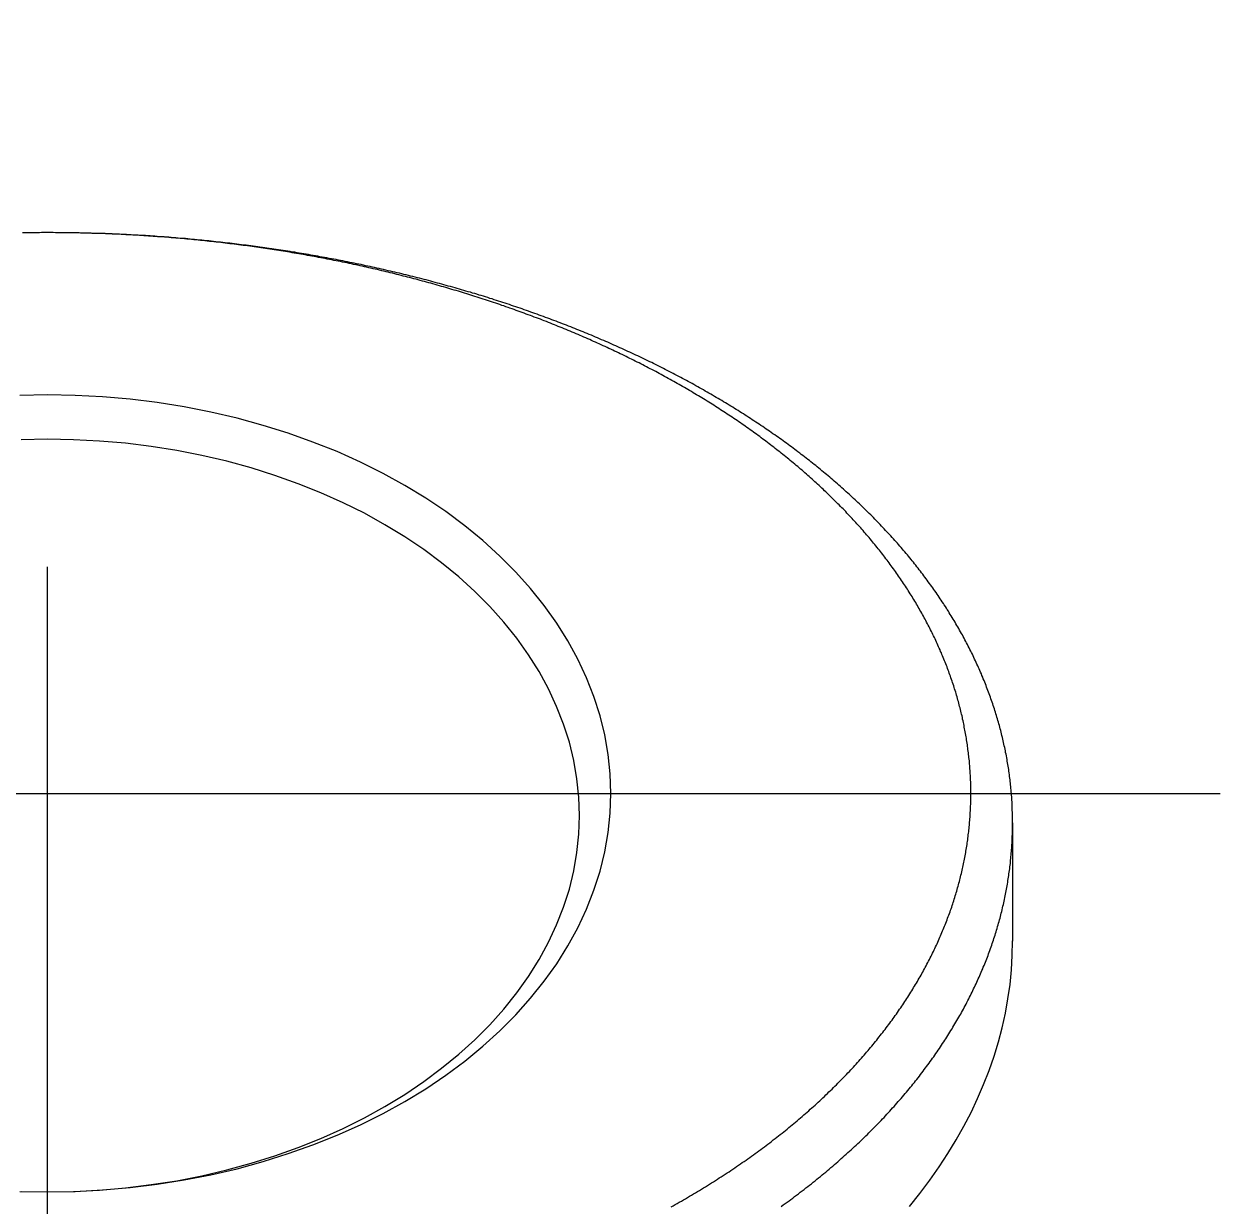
# Model space of a CAD drawing. Extents: x -9.8 to 63.4, y -19.1 to 47.7.
# Drawn here: x 51.97 to 63.43, y 36.32 to 47.65 of the extents above; entities that cross this region are included whole.
import ezdxf

# ---------------------------------------------------------------- set-up
doc = ezdxf.new("R2010")
doc.units = 0
doc.linetypes.add('CENTER', pattern=[50.8, 31.75, -6.35, 6.35, -6.35])
doc.layers.get('0').update_dxf_attribs({"linetype": 'CONTINUOUS'})
doc.layers.add('CENTER', color=1, linetype='CENTER')

msp = doc.modelspace()

# ---------------------------------------------------------------- linework, layer by layer
at = {"color": 7, "linetype": 'CONTINUOUS'}
msp.add_line((61.447, 39.995), (61.447, 38.863), dxfattribs=at)
at = {"color": 7}
for points in [[(59.23, 36.321, 0), (59.248, 36.334, 0), (59.267, 36.348, 0), (59.285, 36.361, 0), (59.304, 36.374, 0), (59.322, 36.388, 0), (59.34, 36.401, 0), (59.358, 36.415, 0), (59.376, 36.428, 0), (59.394, 36.442, 0), (59.412, 36.456, 0), (59.43, 36.469, 0), (59.448, 36.483, 0), (59.466, 36.497, 0), (59.483, 36.51, 0), (59.501, 36.524, 0), (59.518, 36.538, 0), (59.536, 36.552, 0), (59.553, 36.566, 0), (59.571, 36.58, 0), (59.588, 36.594, 0), (59.605, 36.608, 0), (59.622, 36.622, 0), (59.639, 36.636, 0), (59.656, 36.65, 0), (59.673, 36.664, 0), (59.69, 36.678, 0), (59.706, 36.692, 0), (59.723, 36.706, 0), (59.739, 36.721, 0), (59.756, 36.735, 0), (59.773, 36.749, 0), (59.789, 36.764, 0), (59.805, 36.778, 0), (59.821, 36.792, 0), (59.837, 36.807, 0), (59.853, 36.821, 0), (59.869, 36.836, 0), (59.885, 36.85, 0), (59.901, 36.864, 0), (59.917, 36.879, 0), (59.932, 36.894, 0), (59.948, 36.908, 0), (59.964, 36.923, 0), (59.979, 36.937, 0), (59.994, 36.952, 0), (60.01, 36.967, 0), (60.025, 36.981, 0), (60.04, 36.996, 0), (60.055, 37.011, 0), (60.07, 37.026, 0), (60.085, 37.04, 0), (60.099, 37.055, 0), (60.114, 37.07, 0), (60.129, 37.085, 0), (60.143, 37.099, 0), (60.158, 37.114, 0), (60.172, 37.129, 0), (60.186, 37.144, 0), (60.2, 37.159, 0), (60.215, 37.174, 0), (60.228, 37.189, 0), (60.242, 37.204, 0), (60.256, 37.219, 0), (60.27, 37.234, 0), (60.284, 37.249, 0), (60.297, 37.264, 0), (60.311, 37.279, 0), (60.325, 37.294, 0), (60.338, 37.31, 0), (60.351, 37.325, 0), (60.364, 37.34, 0), (60.378, 37.355, 0), (60.391, 37.37, 0), (60.404, 37.385, 0), (60.416, 37.401, 0), (60.429, 37.416, 0), (60.442, 37.431, 0), (60.455, 37.447, 0), (60.467, 37.462, 0), (60.48, 37.477, 0), (60.492, 37.492, 0), (60.505, 37.508, 0), (60.517, 37.523, 0), (60.529, 37.538, 0), (60.541, 37.554, 0), (60.553, 37.569, 0), (60.565, 37.585, 0), (60.577, 37.6, 0), (60.589, 37.616, 0), (60.6, 37.631, 0), (60.612, 37.647, 0), (60.623, 37.662, 0), (60.635, 37.678, 0), (60.646, 37.693, 0), (60.657, 37.709, 0), (60.669, 37.724, 0), (60.68, 37.74, 0), (60.691, 37.755, 0), (60.702, 37.771, 0), (60.712, 37.786, 0), (60.723, 37.802, 0), (60.734, 37.818, 0), (60.745, 37.833, 0), (60.755, 37.849, 0), (60.766, 37.865, 0), (60.776, 37.88, 0), (60.786, 37.896, 0), (60.797, 37.912, 0), (60.807, 37.927, 0), (60.817, 37.943, 0), (60.827, 37.959, 0), (60.837, 37.975, 0), (60.846, 37.99, 0), (60.856, 38.006, 0), (60.866, 38.022, 0), (60.875, 38.038, 0), (60.885, 38.053, 0), (60.894, 38.069, 0), (60.904, 38.085, 0), (60.913, 38.101, 0), (60.922, 38.117, 0), (60.931, 38.133, 0), (60.94, 38.149, 0), (60.949, 38.164, 0), (60.958, 38.18, 0), (60.967, 38.196, 0), (60.975, 38.212, 0), (60.984, 38.228, 0), (60.992, 38.244, 0), (61.001, 38.26, 0), (61.009, 38.276, 0), (61.017, 38.292, 0), (61.026, 38.308, 0), (61.034, 38.324, 0), (61.042, 38.34, 0), (61.05, 38.356, 0), (61.058, 38.372, 0), (61.065, 38.388, 0), (61.073, 38.404, 0), (61.081, 38.42, 0), (61.088, 38.436, 0), (61.096, 38.452, 0), (61.103, 38.468, 0), (61.111, 38.484, 0), (61.118, 38.5, 0), (61.125, 38.516, 0), (61.132, 38.532, 0), (61.139, 38.548, 0), (61.146, 38.565, 0), (61.153, 38.581, 0), (61.16, 38.597, 0), (61.166, 38.613, 0), (61.173, 38.629, 0), (61.179, 38.645, 0), (61.186, 38.661, 0), (61.192, 38.677, 0), (61.199, 38.694, 0), (61.205, 38.71, 0), (61.211, 38.726, 0), (61.217, 38.742, 0), (61.223, 38.758, 0), (61.229, 38.774, 0), (61.234, 38.791, 0), (61.24, 38.807, 0), (61.246, 38.823, 0), (61.251, 38.839, 0), (61.257, 38.855, 0), (61.262, 38.872, 0), (61.268, 38.888, 0), (61.273, 38.904, 0), (61.278, 38.92, 0), (61.283, 38.937, 0), (61.288, 38.953, 0), (61.293, 38.969, 0), (61.298, 38.985, 0), (61.303, 39.002, 0), (61.307, 39.018, 0), (61.312, 39.034, 0), (61.317, 39.05, 0), (61.321, 39.067, 0), (61.326, 39.083, 0), (61.33, 39.099, 0), (61.334, 39.115, 0), (61.338, 39.132, 0), (61.342, 39.148, 0), (61.346, 39.164, 0), (61.35, 39.181, 0), (61.354, 39.197, 0), (61.358, 39.213, 0), (61.361, 39.23, 0), (61.365, 39.246, 0), (61.369, 39.262, 0), (61.372, 39.279, 0), (61.376, 39.295, 0), (61.379, 39.311, 0), (61.382, 39.328, 0), (61.385, 39.344, 0), (61.388, 39.36, 0), (61.391, 39.377, 0), (61.394, 39.393, 0), (61.397, 39.409, 0), (61.4, 39.426, 0), (61.402, 39.442, 0), (61.405, 39.458, 0), (61.407, 39.475, 0), (61.41, 39.491, 0), (61.412, 39.507, 0), (61.414, 39.524, 0), (61.417, 39.54, 0), (61.419, 39.556, 0), (61.421, 39.573, 0), (61.423, 39.589, 0), (61.425, 39.606, 0), (61.426, 39.622, 0), (61.428, 39.638, 0), (61.43, 39.655, 0), (61.431, 39.671, 0), (61.433, 39.688, 0), (61.434, 39.704, 0), (61.436, 39.72, 0), (61.437, 39.737, 0), (61.438, 39.753, 0), (61.439, 39.77, 0), (61.44, 39.786, 0), (61.441, 39.802, 0), (61.442, 39.819, 0), (61.443, 39.835, 0), (61.444, 39.851, 0), (61.444, 39.868, 0), (61.445, 39.884, 0), (61.445, 39.901, 0), (61.446, 39.917, 0), (61.446, 39.933, 0), (61.446, 39.95, 0), (61.446, 39.966, 0), (61.447, 39.983, 0), (61.447, 39.999, 0), (61.446, 40.015, 0), (61.446, 40.032, 0), (61.446, 40.048, 0), (61.446, 40.065, 0), (61.445, 40.081, 0), (61.445, 40.097, 0), (61.444, 40.114, 0), (61.444, 40.13, 0), (61.443, 40.147, 0), (61.442, 40.163, 0), (61.442, 40.179, 0), (61.441, 40.196, 0), (61.44, 40.212, 0), (61.439, 40.228, 0), (61.438, 40.245, 0), (61.436, 40.261, 0), (61.435, 40.278, 0), (61.434, 40.294, 0), (61.432, 40.31, 0), (61.431, 40.327, 0), (61.429, 40.343, 0), (61.427, 40.359, 0), (61.425, 40.376, 0), (61.424, 40.392, 0), (61.422, 40.408, 0), (61.42, 40.425, 0), (61.418, 40.441, 0), (61.416, 40.457, 0), (61.413, 40.474, 0), (61.411, 40.49, 0), (61.409, 40.506, 0), (61.406, 40.523, 0), (61.404, 40.539, 0), (61.401, 40.555, 0), (61.398, 40.572, 0), (61.395, 40.588, 0), (61.393, 40.604, 0), (61.39, 40.62, 0), (61.387, 40.637, 0), (61.384, 40.653, 0), (61.38, 40.669, 0), (61.377, 40.685, 0), (61.374, 40.702, 0), (61.371, 40.718, 0), (61.367, 40.734, 0), (61.364, 40.751, 0), (61.36, 40.767, 0), (61.356, 40.783, 0), (61.352, 40.799, 0), (61.349, 40.815, 0), (61.345, 40.832, 0), (61.341, 40.848, 0), (61.337, 40.864, 0), (61.333, 40.88, 0), (61.328, 40.896, 0), (61.324, 40.912, 0), (61.32, 40.928, 0), (61.315, 40.945, 0), (61.311, 40.961, 0), (61.306, 40.977, 0), (61.301, 40.993, 0), (61.297, 41.009, 0), (61.292, 41.025, 0), (61.287, 41.041, 0), (61.282, 41.057, 0), (61.277, 41.073, 0), (61.272, 41.089, 0), (61.266, 41.105, 0), (61.261, 41.121, 0), (61.256, 41.138, 0), (61.25, 41.153, 0), (61.245, 41.169, 0), (61.239, 41.185, 0), (61.234, 41.201, 0), (61.228, 41.217, 0), (61.222, 41.233, 0), (61.216, 41.249, 0), (61.21, 41.265, 0), (61.204, 41.281, 0), (61.198, 41.297, 0), (61.192, 41.313, 0), (61.186, 41.328, 0), (61.179, 41.344, 0), (61.173, 41.36, 0), (61.166, 41.376, 0), (61.16, 41.392, 0), (61.153, 41.408, 0), (61.147, 41.423, 0), (61.14, 41.439, 0), (61.133, 41.455, 0), (61.126, 41.471, 0), (61.119, 41.486, 0), (61.112, 41.502, 0), (61.105, 41.518, 0), (61.098, 41.533, 0), (61.091, 41.549, 0), (61.083, 41.565, 0), (61.076, 41.58, 0), (61.068, 41.596, 0), (61.061, 41.611, 0), (61.053, 41.627, 0), (61.045, 41.642, 0), (61.038, 41.658, 0), (61.03, 41.673, 0), (61.022, 41.689, 0), (61.014, 41.704, 0), (61.006, 41.72, 0), (60.998, 41.735, 0), (60.99, 41.751, 0), (60.981, 41.766, 0), (60.973, 41.781, 0), (60.965, 41.797, 0), (60.956, 41.812, 0), (60.948, 41.827, 0), (60.939, 41.843, 0), (60.931, 41.858, 0), (60.922, 41.873, 0), (60.913, 41.888, 0), (60.904, 41.904, 0), (60.895, 41.919, 0), (60.886, 41.934, 0), (60.877, 41.949, 0), (60.868, 41.964, 0), (60.859, 41.979, 0), (60.849, 41.994, 0), (60.84, 42.009, 0), (60.831, 42.024, 0), (60.821, 42.039, 0), (60.812, 42.054, 0), (60.802, 42.069, 0), (60.792, 42.084, 0), (60.783, 42.099, 0), (60.773, 42.114, 0), (60.763, 42.129, 0), (60.753, 42.144, 0), (60.743, 42.159, 0), (60.733, 42.173, 0), (60.723, 42.188, 0), (60.713, 42.203, 0), (60.702, 42.218, 0), (60.692, 42.232, 0), (60.682, 42.247, 0), (60.671, 42.262, 0), (60.661, 42.276, 0), (60.65, 42.291, 0), (60.639, 42.306, 0), (60.629, 42.32, 0), (60.618, 42.335, 0), (60.607, 42.349, 0), (60.596, 42.364, 0), (60.585, 42.378, 0), (60.574, 42.393, 0), (60.563, 42.407, 0), (60.552, 42.421, 0), (60.541, 42.436, 0), (60.53, 42.45, 0), (60.519, 42.464, 0), (60.507, 42.479, 0), (60.496, 42.493, 0), (60.484, 42.507, 0), (60.473, 42.521, 0), (60.461, 42.535, 0), (60.449, 42.55, 0), (60.438, 42.564, 0), (60.426, 42.578, 0), (60.414, 42.592, 0), (60.402, 42.606, 0), (60.39, 42.62, 0), (60.378, 42.634, 0), (60.366, 42.648, 0), (60.354, 42.662, 0), (60.342, 42.676, 0), (60.33, 42.69, 0), (60.317, 42.703, 0), (60.305, 42.717, 0), (60.292, 42.731, 0), (60.28, 42.745, 0), (60.267, 42.758, 0), (60.255, 42.772, 0), (60.242, 42.786, 0), (60.23, 42.799, 0), (60.217, 42.813, 0), (60.204, 42.827, 0), (60.191, 42.84, 0), (60.178, 42.854, 0), (60.165, 42.867, 0), (60.152, 42.881, 0), (60.139, 42.894, 0), (60.126, 42.907, 0), (60.113, 42.921, 0), (60.1, 42.934, 0), (60.087, 42.947, 0), (60.073, 42.961, 0), (60.06, 42.974, 0), (60.046, 42.987, 0), (60.033, 43, 0), (60.019, 43.014, 0), (60.006, 43.027, 0), (59.992, 43.04, 0), (59.978, 43.053, 0), (59.965, 43.066, 0), (59.951, 43.079, 0), (59.937, 43.092, 0), (59.923, 43.105, 0), (59.909, 43.118, 0), (59.895, 43.131, 0), (59.881, 43.144, 0), (59.867, 43.156, 0), (59.853, 43.169, 0), (59.839, 43.182, 0), (59.825, 43.195, 0), (59.81, 43.207, 0), (59.796, 43.22, 0), (59.781, 43.233, 0), (59.767, 43.245, 0), (59.752, 43.258, 0), (59.738, 43.27, 0), (59.723, 43.283, 0), (59.709, 43.295, 0), (59.694, 43.308, 0), (59.679, 43.32, 0), (59.664, 43.333, 0), (59.65, 43.345, 0), (59.635, 43.358, 0), (59.62, 43.37, 0), (59.605, 43.382, 0), (59.59, 43.394, 0), (59.575, 43.407, 0), (59.56, 43.419, 0), (59.544, 43.431, 0), (59.529, 43.443, 0), (59.514, 43.455, 0), (59.499, 43.467, 0), (59.483, 43.479, 0), (59.468, 43.491, 0), (59.452, 43.503, 0), (59.437, 43.515, 0), (59.421, 43.527, 0), (59.406, 43.539, 0), (59.39, 43.551, 0), (59.374, 43.563, 0), (59.359, 43.575, 0), (59.343, 43.586, 0), (59.327, 43.598, 0), (59.311, 43.61, 0), (59.295, 43.621, 0), (59.279, 43.633, 0), (59.264, 43.645, 0), (59.248, 43.656, 0), (59.231, 43.668, 0), (59.215, 43.679, 0), (59.199, 43.691, 0), (59.183, 43.702, 0), (59.167, 43.714, 0), (59.15, 43.725, 0), (59.134, 43.736, 0), (59.118, 43.748, 0), (59.101, 43.759, 0), (59.085, 43.77, 0), (59.068, 43.782, 0), (59.052, 43.793, 0), (59.035, 43.804, 0), (59.019, 43.815, 0), (59.002, 43.826, 0), (58.985, 43.837, 0), (58.968, 43.848, 0), (58.952, 43.859, 0), (58.935, 43.87, 0), (58.918, 43.881, 0), (58.901, 43.892, 0), (58.884, 43.903, 0), (58.867, 43.914, 0), (58.85, 43.925, 0), (58.833, 43.935, 0), (58.816, 43.946, 0), (58.798, 43.957, 0), (58.781, 43.968, 0), (58.764, 43.978, 0), (58.747, 43.989, 0), (58.73, 44, 0), (58.712, 44.01, 0), (58.695, 44.021, 0), (58.677, 44.031, 0), (58.66, 44.042, 0), (58.642, 44.052, 0), (58.625, 44.062, 0), (58.607, 44.073, 0), (58.59, 44.083, 0), (58.572, 44.093, 0), (58.554, 44.104, 0), (58.536, 44.114, 0), (58.519, 44.124, 0), (58.501, 44.134, 0), (58.483, 44.145, 0), (58.465, 44.155, 0), (58.447, 44.165, 0), (58.429, 44.175, 0), (58.411, 44.185, 0), (58.393, 44.195, 0), (58.375, 44.205, 0), (58.357, 44.215, 0), (58.339, 44.224, 0), (58.321, 44.234, 0), (58.303, 44.244, 0), (58.284, 44.254, 0), (58.266, 44.264, 0), (58.248, 44.273, 0), (58.229, 44.283, 0), (58.211, 44.293, 0), (58.193, 44.302, 0), (58.174, 44.312, 0), (58.156, 44.321, 0), (58.137, 44.331, 0), (58.118, 44.34, 0), (58.1, 44.35, 0), (58.081, 44.359, 0), (58.063, 44.369, 0), (58.044, 44.378, 0), (58.025, 44.387, 0), (58.006, 44.397, 0), (57.988, 44.406, 0), (57.969, 44.415, 0), (57.95, 44.424, 0), (57.931, 44.433, 0), (57.912, 44.443, 0), (57.893, 44.452, 0), (57.874, 44.461, 0), (57.855, 44.47, 0), (57.836, 44.479, 0), (57.817, 44.488, 0), (57.798, 44.496, 0), (57.779, 44.505, 0), (57.76, 44.514, 0), (57.741, 44.523, 0), (57.721, 44.532, 0), (57.702, 44.541, 0), (57.683, 44.549, 0), (57.664, 44.558, 0), (57.644, 44.566, 0), (57.625, 44.575, 0), (57.605, 44.584, 0), (57.586, 44.592, 0), (57.567, 44.601, 0), (57.547, 44.609, 0), (57.528, 44.618, 0), (57.508, 44.626, 0), (57.489, 44.634, 0), (57.469, 44.643, 0), (57.449, 44.651, 0), (57.43, 44.659, 0), (57.41, 44.668, 0), (57.39, 44.676, 0), (57.371, 44.684, 0), (57.351, 44.692, 0), (57.331, 44.7, 0), (57.311, 44.708, 0), (57.291, 44.716, 0), (57.272, 44.724, 0), (57.252, 44.732, 0), (57.232, 44.74, 0), (57.212, 44.748, 0), (57.192, 44.756, 0), (57.172, 44.764, 0), (57.152, 44.771, 0), (57.132, 44.779, 0), (57.112, 44.787, 0), (57.092, 44.795, 0), (57.072, 44.802, 0), (57.051, 44.81, 0), (57.031, 44.817, 0), (57.011, 44.825, 0), (56.991, 44.833, 0), (56.971, 44.84, 0), (56.951, 44.847, 0), (56.93, 44.855, 0), (56.91, 44.862, 0), (56.89, 44.87, 0), (56.869, 44.877, 0), (56.849, 44.884, 0), (56.829, 44.891, 0), (56.808, 44.898, 0), (56.788, 44.906, 0), (56.767, 44.913, 0), (56.747, 44.92, 0), (56.727, 44.927, 0), (56.706, 44.934, 0), (56.685, 44.941, 0), (56.665, 44.948, 0), (56.644, 44.955, 0), (56.624, 44.962, 0), (56.603, 44.968, 0), (56.583, 44.975, 0), (56.562, 44.982, 0), (56.541, 44.989, 0), (56.52, 44.996, 0), (56.5, 45.002, 0), (56.479, 45.009, 0), (56.458, 45.016, 0), (56.438, 45.022, 0), (56.417, 45.029, 0), (56.396, 45.035, 0), (56.375, 45.042, 0), (56.354, 45.048, 0), (56.333, 45.054, 0), (56.312, 45.061, 0), (56.292, 45.067, 0), (56.271, 45.073, 0), (56.25, 45.08, 0), (56.229, 45.086, 0), (56.208, 45.092, 0), (56.187, 45.098, 0), (56.166, 45.104, 0), (56.145, 45.111, 0), (56.124, 45.117, 0), (56.103, 45.123, 0), (56.082, 45.129, 0), (56.06, 45.135, 0), (56.039, 45.14, 0), (56.018, 45.146, 0), (55.997, 45.152, 0), (55.976, 45.158, 0), (55.955, 45.164, 0), (55.934, 45.169, 0), (55.912, 45.175, 0), (55.891, 45.181, 0), (55.87, 45.187, 0), (55.848, 45.192, 0), (55.827, 45.198, 0), (55.806, 45.203, 0), (55.785, 45.209, 0), (55.763, 45.214, 0), (55.742, 45.22, 0), (55.72, 45.225, 0), (55.699, 45.23, 0), (55.678, 45.236, 0), (55.656, 45.241, 0), (55.635, 45.246, 0), (55.613, 45.252, 0), (55.592, 45.257, 0), (55.57, 45.262, 0), (55.549, 45.267, 0), (55.527, 45.272, 0), (55.506, 45.277, 0), (55.484, 45.282, 0), (55.463, 45.287, 0), (55.441, 45.292, 0), (55.419, 45.297, 0), (55.398, 45.302, 0), (55.376, 45.307, 0), (55.355, 45.312, 0), (55.333, 45.317, 0), (55.311, 45.321, 0), (55.29, 45.326, 0), (55.268, 45.331, 0), (55.246, 45.335, 0), (55.225, 45.34, 0), (55.203, 45.345, 0), (55.181, 45.349, 0), (55.159, 45.354, 0), (55.138, 45.358, 0), (55.116, 45.363, 0), (55.094, 45.367, 0), (55.072, 45.371, 0), (55.05, 45.376, 0), (55.029, 45.38, 0), (55.007, 45.384, 0), (54.985, 45.389, 0), (54.963, 45.393, 0), (54.941, 45.397, 0), (54.919, 45.401, 0), (54.897, 45.405, 0), (54.875, 45.409, 0), (54.853, 45.413, 0), (54.831, 45.417, 0), (54.809, 45.421, 0), (54.787, 45.425, 0), (54.766, 45.429, 0), (54.743, 45.433, 0), (54.721, 45.437, 0), (54.699, 45.441, 0), (54.677, 45.444, 0), (54.655, 45.448, 0), (54.633, 45.452, 0), (54.611, 45.456, 0), (54.589, 45.459, 0), (54.567, 45.463, 0), (54.545, 45.466, 0), (54.523, 45.47, 0), (54.501, 45.473, 0), (54.479, 45.477, 0), (54.456, 45.48, 0), (54.434, 45.484, 0), (54.412, 45.487, 0), (54.39, 45.49, 0), (54.368, 45.494, 0), (54.346, 45.497, 0), (54.323, 45.5, 0), (54.301, 45.503, 0), (54.279, 45.507, 0), (54.257, 45.51, 0), (54.234, 45.513, 0), (54.212, 45.516, 0), (54.19, 45.519, 0), (54.168, 45.522, 0), (54.145, 45.525, 0), (54.123, 45.528, 0), (54.101, 45.531, 0), (54.079, 45.533, 0), (54.056, 45.536, 0), (54.034, 45.539, 0), (54.012, 45.542, 0), (53.989, 45.544, 0), (53.967, 45.547, 0), (53.945, 45.55, 0), (53.922, 45.552, 0), (53.9, 45.555, 0), (53.878, 45.557, 0), (53.855, 45.56, 0), (53.833, 45.562, 0), (53.81, 45.565, 0), (53.788, 45.567, 0), (53.766, 45.57, 0), (53.743, 45.572, 0), (53.721, 45.574, 0), (53.698, 45.577, 0), (53.676, 45.579, 0), (53.654, 45.581, 0), (53.631, 45.583, 0), (53.608, 45.585, 0), (53.586, 45.587, 0), (53.564, 45.59, 0), (53.541, 45.592, 0), (53.519, 45.594, 0), (53.496, 45.596, 0), (53.474, 45.597, 0), (53.451, 45.599, 0), (53.429, 45.601, 0), (53.406, 45.603, 0), (53.384, 45.605, 0), (53.361, 45.607, 0), (53.339, 45.608, 0), (53.316, 45.61, 0), (53.294, 45.612, 0), (53.271, 45.613, 0), (53.248, 45.615, 0), (53.226, 45.617, 0), (53.203, 45.618, 0), (53.181, 45.62, 0), (53.158, 45.621, 0), (53.136, 45.623, 0), (53.113, 45.624, 0), (53.09, 45.625, 0), (53.068, 45.627, 0), (53.045, 45.628, 0), (53.023, 45.629, 0), (53, 45.63, 0), (52.978, 45.632, 0), (52.955, 45.633, 0), (52.932, 45.634, 0), (52.91, 45.635, 0), (52.887, 45.636, 0), (52.864, 45.637, 0), (52.842, 45.638, 0), (52.819, 45.639, 0), (52.797, 45.64, 0), (52.774, 45.641, 0), (52.751, 45.642, 0), (52.729, 45.642, 0), (52.706, 45.643, 0), (52.684, 45.644, 0), (52.661, 45.645, 0), (52.638, 45.645, 0), (52.616, 45.646, 0), (52.593, 45.647, 0), (52.57, 45.647, 0), (52.548, 45.648, 0), (52.525, 45.648, 0), (52.502, 45.649, 0), (52.48, 45.649, 0), (52.457, 45.649, 0), (52.434, 45.65, 0), (52.412, 45.65, 0), (52.389, 45.651, 0), (52.367, 45.651, 0), (52.344, 45.651, 0), (52.321, 45.651, 0), (52.298, 45.651, 0), (52.276, 45.651, 0), (52.253, 45.652, 0), (52.23, 45.652, 0), (52.208, 45.652, 0), (52.185, 45.652, 0), (52.163, 45.652, 0), (52.14, 45.652, 0), (52.117, 45.651, 0), (52.095, 45.651, 0), (52.072, 45.651, 0), (52.049, 45.651, 0), (52.027, 45.651, 0), (52.004, 45.651, 0), (51.981, 45.65, 0), (51.959, 45.65, 0)], [(58.173, 36.316, 0), (58.193, 36.327, 0), (58.213, 36.338, 0), (58.233, 36.349, 0), (58.252, 36.36, 0), (58.272, 36.371, 0), (58.292, 36.383, 0), (58.311, 36.394, 0), (58.331, 36.405, 0), (58.35, 36.417, 0), (58.37, 36.428, 0), (58.389, 36.44, 0), (58.408, 36.451, 0), (58.428, 36.463, 0), (58.447, 36.474, 0), (58.466, 36.486, 0), (58.485, 36.498, 0), (58.504, 36.509, 0), (58.523, 36.521, 0), (58.542, 36.533, 0), (58.561, 36.545, 0), (58.58, 36.557, 0), (58.599, 36.569, 0), (58.618, 36.581, 0), (58.636, 36.593, 0), (58.655, 36.605, 0), (58.674, 36.617, 0), (58.692, 36.629, 0), (58.711, 36.641, 0), (58.729, 36.653, 0), (58.747, 36.665, 0), (58.766, 36.678, 0), (58.784, 36.69, 0), (58.802, 36.702, 0), (58.82, 36.715, 0), (58.838, 36.727, 0), (58.856, 36.74, 0), (58.874, 36.752, 0), (58.892, 36.765, 0), (58.91, 36.777, 0), (58.928, 36.79, 0), (58.945, 36.803, 0), (58.963, 36.815, 0), (58.981, 36.828, 0), (58.998, 36.841, 0), (59.016, 36.853, 0), (59.033, 36.866, 0), (59.05, 36.879, 0), (59.068, 36.892, 0), (59.085, 36.905, 0), (59.102, 36.918, 0), (59.119, 36.931, 0), (59.136, 36.944, 0), (59.153, 36.957, 0), (59.17, 36.97, 0), (59.187, 36.983, 0), (59.203, 36.996, 0), (59.22, 37.009, 0), (59.237, 37.022, 0), (59.253, 37.036, 0), (59.27, 37.049, 0), (59.286, 37.062, 0), (59.302, 37.075, 0), (59.319, 37.089, 0), (59.335, 37.102, 0), (59.351, 37.116, 0), (59.367, 37.129, 0), (59.383, 37.142, 0), (59.399, 37.156, 0), (59.415, 37.169, 0), (59.43, 37.183, 0), (59.446, 37.197, 0), (59.462, 37.21, 0), (59.477, 37.224, 0), (59.493, 37.237, 0), (59.508, 37.251, 0), (59.523, 37.265, 0), (59.539, 37.278, 0), (59.554, 37.292, 0), (59.569, 37.306, 0), (59.584, 37.32, 0), (59.599, 37.333, 0), (59.614, 37.347, 0), (59.629, 37.361, 0), (59.643, 37.375, 0), (59.658, 37.389, 0), (59.672, 37.403, 0), (59.687, 37.417, 0), (59.701, 37.431, 0), (59.716, 37.444, 0), (59.73, 37.459, 0), (59.744, 37.472, 0), (59.758, 37.487, 0), (59.772, 37.501, 0), (59.786, 37.515, 0), (59.8, 37.529, 0), (59.814, 37.543, 0), (59.827, 37.557, 0), (59.841, 37.571, 0), (59.855, 37.585, 0), (59.868, 37.599, 0), (59.882, 37.614, 0), (59.895, 37.628, 0), (59.908, 37.642, 0), (59.921, 37.656, 0), (59.934, 37.67, 0), (59.947, 37.685, 0), (59.96, 37.699, 0), (59.973, 37.713, 0), (59.986, 37.728, 0), (59.998, 37.742, 0), (60.011, 37.756, 0), (60.024, 37.771, 0), (60.036, 37.785, 0), (60.048, 37.8, 0), (60.061, 37.814, 0), (60.073, 37.828, 0), (60.085, 37.843, 0), (60.097, 37.857, 0), (60.109, 37.872, 0), (60.121, 37.886, 0), (60.133, 37.901, 0), (60.145, 37.915, 0), (60.156, 37.93, 0), (60.168, 37.944, 0), (60.179, 37.959, 0), (60.191, 37.974, 0), (60.202, 37.988, 0), (60.214, 38.003, 0), (60.225, 38.017, 0), (60.236, 38.032, 0), (60.247, 38.047, 0), (60.258, 38.061, 0), (60.269, 38.076, 0), (60.28, 38.091, 0), (60.291, 38.105, 0), (60.301, 38.12, 0), (60.312, 38.135, 0), (60.322, 38.15, 0), (60.333, 38.164, 0), (60.343, 38.179, 0), (60.353, 38.194, 0), (60.364, 38.209, 0), (60.374, 38.223, 0), (60.384, 38.238, 0), (60.394, 38.253, 0), (60.404, 38.268, 0), (60.413, 38.283, 0), (60.423, 38.297, 0), (60.433, 38.312, 0), (60.442, 38.327, 0), (60.452, 38.342, 0), (60.461, 38.357, 0), (60.471, 38.372, 0), (60.48, 38.387, 0), (60.489, 38.402, 0), (60.498, 38.417, 0), (60.507, 38.431, 0), (60.516, 38.447, 0), (60.525, 38.461, 0), (60.534, 38.476, 0), (60.543, 38.491, 0), (60.551, 38.506, 0), (60.56, 38.521, 0), (60.569, 38.536, 0), (60.577, 38.551, 0), (60.585, 38.566, 0), (60.594, 38.581, 0), (60.602, 38.596, 0), (60.61, 38.611, 0), (60.618, 38.627, 0), (60.626, 38.642, 0), (60.634, 38.657, 0), (60.642, 38.672, 0), (60.649, 38.687, 0), (60.657, 38.702, 0), (60.665, 38.717, 0), (60.672, 38.732, 0), (60.68, 38.747, 0), (60.687, 38.762, 0), (60.694, 38.778, 0), (60.702, 38.793, 0), (60.709, 38.808, 0), (60.716, 38.823, 0), (60.723, 38.838, 0), (60.73, 38.853, 0), (60.736, 38.868, 0), (60.743, 38.884, 0), (60.75, 38.899, 0), (60.757, 38.914, 0), (60.763, 38.929, 0), (60.77, 38.944, 0), (60.776, 38.96, 0), (60.782, 38.975, 0), (60.788, 38.99, 0), (60.795, 39.005, 0), (60.801, 39.02, 0), (60.807, 39.036, 0), (60.813, 39.051, 0), (60.819, 39.066, 0), (60.824, 39.081, 0), (60.83, 39.097, 0), (60.836, 39.112, 0), (60.841, 39.127, 0), (60.847, 39.142, 0), (60.852, 39.158, 0), (60.857, 39.173, 0), (60.863, 39.188, 0), (60.868, 39.204, 0), (60.873, 39.219, 0), (60.878, 39.234, 0), (60.883, 39.25, 0), (60.888, 39.265, 0), (60.893, 39.28, 0), (60.897, 39.295, 0), (60.902, 39.311, 0), (60.907, 39.326, 0), (60.911, 39.342, 0), (60.916, 39.357, 0), (60.92, 39.372, 0), (60.924, 39.388, 0), (60.928, 39.403, 0), (60.932, 39.418, 0), (60.937, 39.434, 0), (60.941, 39.449, 0), (60.944, 39.464, 0), (60.948, 39.48, 0), (60.952, 39.495, 0), (60.956, 39.51, 0), (60.959, 39.526, 0), (60.963, 39.541, 0), (60.966, 39.557, 0), (60.97, 39.572, 0), (60.973, 39.587, 0), (60.976, 39.603, 0), (60.98, 39.618, 0), (60.983, 39.633, 0), (60.986, 39.649, 0), (60.989, 39.664, 0), (60.992, 39.68, 0), (60.994, 39.695, 0), (60.997, 39.711, 0), (61, 39.726, 0), (61.002, 39.741, 0), (61.005, 39.757, 0), (61.007, 39.772, 0), (61.01, 39.788, 0), (61.012, 39.803, 0), (61.014, 39.818, 0), (61.016, 39.834, 0), (61.018, 39.849, 0), (61.02, 39.865, 0), (61.022, 39.88, 0), (61.024, 39.896, 0), (61.026, 39.911, 0), (61.028, 39.926, 0), (61.029, 39.942, 0), (61.031, 39.957, 0), (61.032, 39.973, 0), (61.034, 39.988, 0), (61.035, 40.004, 0), (61.036, 40.019, 0), (61.037, 40.035, 0), (61.039, 40.05, 0), (61.04, 40.065, 0), (61.041, 40.081, 0), (61.041, 40.096, 0), (61.042, 40.112, 0), (61.043, 40.127, 0), (61.044, 40.143, 0), (61.044, 40.158, 0), (61.045, 40.173, 0), (61.045, 40.189, 0), (61.046, 40.204, 0), (61.046, 40.22, 0), (61.046, 40.235, 0), (61.046, 40.251, 0), (61.047, 40.266, 0), (61.047, 40.282, 0), (61.047, 40.297, 0), (61.046, 40.312, 0), (61.046, 40.328, 0), (61.046, 40.343, 0), (61.045, 40.359, 0), (61.045, 40.374, 0), (61.045, 40.39, 0), (61.044, 40.405, 0), (61.043, 40.421, 0), (61.043, 40.436, 0), (61.042, 40.452, 0), (61.041, 40.467, 0), (61.04, 40.482, 0), (61.039, 40.498, 0), (61.038, 40.513, 0), (61.037, 40.529, 0), (61.036, 40.544, 0), (61.034, 40.559, 0), (61.033, 40.575, 0), (61.032, 40.59, 0), (61.03, 40.606, 0), (61.028, 40.621, 0), (61.027, 40.636, 0), (61.025, 40.652, 0), (61.023, 40.667, 0), (61.021, 40.683, 0), (61.019, 40.698, 0), (61.017, 40.714, 0), (61.015, 40.729, 0), (61.013, 40.744, 0), (61.011, 40.76, 0), (61.008, 40.775, 0), (61.006, 40.79, 0), (61.004, 40.806, 0), (61.001, 40.821, 0), (60.998, 40.837, 0), (60.996, 40.852, 0), (60.993, 40.867, 0), (60.99, 40.883, 0), (60.987, 40.898, 0), (60.984, 40.913, 0), (60.981, 40.928, 0), (60.978, 40.944, 0), (60.975, 40.959, 0), (60.972, 40.974, 0), (60.968, 40.99, 0), (60.965, 41.005, 0), (60.962, 41.02, 0), (60.958, 41.036, 0), (60.954, 41.051, 0), (60.951, 41.066, 0), (60.947, 41.081, 0), (60.943, 41.097, 0), (60.939, 41.112, 0), (60.935, 41.127, 0), (60.931, 41.142, 0), (60.927, 41.158, 0), (60.923, 41.173, 0), (60.918, 41.188, 0), (60.914, 41.203, 0), (60.91, 41.218, 0), (60.905, 41.234, 0), (60.901, 41.249, 0), (60.896, 41.264, 0), (60.891, 41.279, 0), (60.886, 41.294, 0), (60.882, 41.309, 0), (60.877, 41.325, 0), (60.872, 41.34, 0), (60.867, 41.355, 0), (60.862, 41.37, 0), (60.856, 41.385, 0), (60.851, 41.4, 0), (60.846, 41.415, 0), (60.84, 41.43, 0), (60.835, 41.445, 0), (60.829, 41.46, 0), (60.824, 41.475, 0), (60.818, 41.49, 0), (60.812, 41.505, 0), (60.806, 41.52, 0), (60.801, 41.535, 0), (60.795, 41.55, 0), (60.789, 41.565, 0), (60.782, 41.58, 0), (60.776, 41.595, 0), (60.77, 41.61, 0), (60.764, 41.624, 0), (60.757, 41.639, 0), (60.751, 41.654, 0), (60.744, 41.669, 0), (60.738, 41.684, 0), (60.731, 41.699, 0), (60.724, 41.713, 0), (60.718, 41.728, 0), (60.711, 41.743, 0), (60.704, 41.758, 0), (60.697, 41.773, 0), (60.69, 41.787, 0), (60.683, 41.802, 0), (60.675, 41.817, 0), (60.668, 41.831, 0), (60.661, 41.846, 0), (60.654, 41.861, 0), (60.646, 41.875, 0), (60.639, 41.89, 0), (60.631, 41.904, 0), (60.623, 41.919, 0), (60.615, 41.934, 0), (60.608, 41.948, 0), (60.6, 41.962, 0), (60.592, 41.977, 0), (60.584, 41.992, 0), (60.576, 42.006, 0), (60.568, 42.02, 0), (60.559, 42.035, 0), (60.551, 42.049, 0), (60.543, 42.064, 0), (60.535, 42.078, 0), (60.526, 42.092, 0), (60.518, 42.107, 0), (60.509, 42.121, 0), (60.5, 42.135, 0), (60.492, 42.15, 0), (60.483, 42.164, 0), (60.474, 42.178, 0), (60.465, 42.192, 0), (60.456, 42.206, 0), (60.447, 42.221, 0), (60.438, 42.235, 0), (60.429, 42.249, 0), (60.42, 42.263, 0), (60.41, 42.277, 0), (60.401, 42.291, 0), (60.392, 42.305, 0), (60.382, 42.319, 0), (60.373, 42.333, 0), (60.363, 42.347, 0), (60.353, 42.361, 0), (60.344, 42.375, 0), (60.334, 42.389, 0), (60.324, 42.403, 0), (60.314, 42.417, 0), (60.304, 42.431, 0), (60.294, 42.445, 0), (60.284, 42.459, 0), (60.274, 42.472, 0), (60.264, 42.486, 0), (60.254, 42.5, 0), (60.243, 42.514, 0), (60.233, 42.527, 0), (60.223, 42.541, 0), (60.212, 42.554, 0), (60.202, 42.568, 0), (60.191, 42.582, 0), (60.18, 42.595, 0), (60.17, 42.609, 0), (60.159, 42.622, 0), (60.148, 42.636, 0), (60.137, 42.649, 0), (60.126, 42.663, 0), (60.115, 42.676, 0), (60.104, 42.69, 0), (60.093, 42.703, 0), (60.082, 42.716, 0), (60.071, 42.73, 0), (60.059, 42.743, 0), (60.048, 42.756, 0), (60.037, 42.77, 0), (60.025, 42.783, 0), (60.014, 42.796, 0), (60.002, 42.809, 0), (59.991, 42.822, 0), (59.979, 42.835, 0), (59.967, 42.849, 0), (59.955, 42.861, 0), (59.944, 42.875, 0), (59.932, 42.888, 0), (59.92, 42.901, 0), (59.908, 42.913, 0), (59.896, 42.926, 0), (59.884, 42.939, 0), (59.872, 42.952, 0), (59.859, 42.965, 0), (59.847, 42.978, 0), (59.835, 42.991, 0), (59.822, 43.004, 0), (59.81, 43.016, 0), (59.798, 43.029, 0), (59.785, 43.042, 0), (59.773, 43.054, 0), (59.76, 43.067, 0), (59.747, 43.08, 0), (59.735, 43.092, 0), (59.722, 43.105, 0), (59.709, 43.117, 0), (59.696, 43.13, 0), (59.683, 43.142, 0), (59.67, 43.155, 0), (59.657, 43.167, 0), (59.644, 43.179, 0), (59.631, 43.192, 0), (59.618, 43.204, 0), (59.605, 43.216, 0), (59.592, 43.229, 0), (59.578, 43.241, 0), (59.565, 43.253, 0), (59.551, 43.265, 0), (59.538, 43.278, 0), (59.525, 43.29, 0), (59.511, 43.302, 0), (59.498, 43.314, 0), (59.484, 43.326, 0), (59.47, 43.338, 0), (59.456, 43.35, 0), (59.443, 43.362, 0), (59.429, 43.374, 0), (59.415, 43.386, 0), (59.401, 43.398, 0), (59.387, 43.41, 0), (59.373, 43.421, 0), (59.359, 43.433, 0), (59.345, 43.445, 0), (59.331, 43.457, 0), (59.316, 43.468, 0), (59.302, 43.48, 0), (59.288, 43.492, 0), (59.274, 43.503, 0), (59.259, 43.515, 0), (59.245, 43.526, 0), (59.23, 43.538, 0), (59.216, 43.55, 0), (59.201, 43.561, 0), (59.187, 43.572, 0), (59.172, 43.584, 0), (59.157, 43.595, 0), (59.142, 43.607, 0), (59.128, 43.618, 0), (59.113, 43.629, 0), (59.098, 43.641, 0), (59.083, 43.652, 0), (59.068, 43.663, 0), (59.053, 43.674, 0), (59.038, 43.686, 0), (59.023, 43.697, 0), (59.008, 43.708, 0), (58.992, 43.719, 0), (58.977, 43.73, 0), (58.962, 43.741, 0), (58.947, 43.752, 0), (58.931, 43.763, 0), (58.916, 43.774, 0), (58.901, 43.785, 0), (58.885, 43.796, 0), (58.87, 43.807, 0), (58.854, 43.817, 0), (58.838, 43.828, 0), (58.823, 43.839, 0), (58.807, 43.85, 0), (58.791, 43.86, 0), (58.776, 43.871, 0), (58.76, 43.882, 0), (58.744, 43.892, 0), (58.728, 43.903, 0), (58.712, 43.913, 0), (58.696, 43.924, 0), (58.68, 43.934, 0), (58.664, 43.945, 0), (58.648, 43.955, 0), (58.632, 43.966, 0), (58.615, 43.976, 0), (58.599, 43.987, 0), (58.583, 43.997, 0), (58.567, 44.007, 0), (58.55, 44.017, 0), (58.534, 44.028, 0), (58.518, 44.038, 0), (58.501, 44.048, 0), (58.485, 44.058, 0), (58.468, 44.068, 0), (58.452, 44.078, 0), (58.435, 44.088, 0), (58.418, 44.098, 0), (58.402, 44.108, 0), (58.385, 44.118, 0), (58.368, 44.128, 0), (58.351, 44.138, 0), (58.335, 44.148, 0), (58.318, 44.158, 0), (58.301, 44.168, 0), (58.284, 44.178, 0), (58.267, 44.187, 0), (58.25, 44.197, 0), (58.233, 44.207, 0), (58.216, 44.216, 0), (58.199, 44.226, 0), (58.181, 44.236, 0), (58.164, 44.245, 0), (58.147, 44.255, 0), (58.13, 44.264, 0), (58.112, 44.274, 0), (58.095, 44.283, 0), (58.078, 44.292, 0), (58.06, 44.302, 0), (58.043, 44.311, 0), (58.026, 44.32, 0), (58.008, 44.33, 0), (57.99, 44.339, 0), (57.973, 44.348, 0), (57.955, 44.357, 0), (57.938, 44.367, 0), (57.92, 44.376, 0), (57.902, 44.385, 0), (57.885, 44.394, 0), (57.867, 44.403, 0), (57.849, 44.412, 0), (57.831, 44.421, 0), (57.813, 44.43, 0), (57.795, 44.439, 0), (57.778, 44.447, 0), (57.76, 44.456, 0), (57.742, 44.465, 0), (57.724, 44.474, 0), (57.705, 44.483, 0), (57.687, 44.491, 0), (57.669, 44.5, 0), (57.651, 44.509, 0), (57.633, 44.517, 0), (57.615, 44.526, 0), (57.596, 44.535, 0), (57.578, 44.543, 0), (57.56, 44.551, 0), (57.542, 44.56, 0), (57.523, 44.568, 0), (57.505, 44.577, 0), (57.486, 44.585, 0), (57.468, 44.593, 0), (57.45, 44.602, 0), (57.431, 44.61, 0), (57.412, 44.618, 0), (57.394, 44.627, 0), (57.375, 44.635, 0), (57.357, 44.643, 0), (57.338, 44.651, 0), (57.319, 44.659, 0), (57.301, 44.667, 0), (57.282, 44.675, 0), (57.263, 44.683, 0), (57.244, 44.691, 0), (57.226, 44.699, 0), (57.207, 44.707, 0), (57.188, 44.715, 0), (57.169, 44.722, 0), (57.15, 44.73, 0), (57.131, 44.738, 0), (57.112, 44.746, 0), (57.093, 44.753, 0), (57.074, 44.761, 0), (57.055, 44.769, 0), (57.036, 44.776, 0), (57.017, 44.784, 0), (56.998, 44.791, 0), (56.979, 44.799, 0), (56.959, 44.806, 0), (56.94, 44.814, 0), (56.921, 44.821, 0), (56.902, 44.828, 0), (56.883, 44.836, 0), (56.863, 44.843, 0), (56.844, 44.85, 0), (56.825, 44.858, 0), (56.805, 44.865, 0), (56.786, 44.872, 0), (56.767, 44.879, 0), (56.747, 44.886, 0), (56.728, 44.893, 0), (56.708, 44.9, 0), (56.689, 44.907, 0), (56.669, 44.914, 0), (56.65, 44.921, 0), (56.63, 44.928, 0), (56.611, 44.935, 0), (56.591, 44.942, 0), (56.571, 44.949, 0), (56.552, 44.955, 0), (56.532, 44.962, 0), (56.512, 44.969, 0), (56.493, 44.975, 0), (56.473, 44.982, 0), (56.453, 44.989, 0), (56.433, 44.995, 0), (56.414, 45.002, 0), (56.394, 45.008, 0), (56.374, 45.015, 0), (56.354, 45.021, 0), (56.334, 45.028, 0), (56.314, 45.034, 0), (56.294, 45.04, 0), (56.275, 45.047, 0), (56.255, 45.053, 0), (56.235, 45.059, 0), (56.215, 45.065, 0), (56.195, 45.072, 0), (56.175, 45.078, 0), (56.155, 45.084, 0), (56.135, 45.09, 0), (56.114, 45.096, 0), (56.094, 45.102, 0), (56.074, 45.108, 0), (56.054, 45.114, 0), (56.034, 45.12, 0), (56.014, 45.126, 0), (55.994, 45.132, 0), (55.973, 45.137, 0), (55.953, 45.143, 0), (55.933, 45.149, 0), (55.913, 45.154, 0), (55.892, 45.16, 0), (55.872, 45.166, 0), (55.852, 45.172, 0), (55.831, 45.177, 0), (55.811, 45.183, 0), (55.791, 45.188, 0), (55.77, 45.194, 0), (55.75, 45.199, 0), (55.73, 45.205, 0), (55.709, 45.21, 0), (55.689, 45.215, 0), (55.668, 45.221, 0), (55.648, 45.226, 0), (55.627, 45.231, 0), (55.607, 45.236, 0), (55.586, 45.242, 0), (55.566, 45.247, 0), (55.545, 45.252, 0), (55.525, 45.257, 0), (55.504, 45.262, 0), (55.483, 45.267, 0), (55.463, 45.272, 0), (55.442, 45.277, 0), (55.421, 45.282, 0), (55.401, 45.287, 0), (55.38, 45.292, 0), (55.359, 45.297, 0), (55.339, 45.301, 0), (55.318, 45.306, 0), (55.297, 45.311, 0), (55.276, 45.316, 0), (55.256, 45.32, 0), (55.235, 45.325, 0), (55.214, 45.329, 0), (55.193, 45.334, 0), (55.172, 45.339, 0), (55.151, 45.343, 0), (55.131, 45.347, 0), (55.11, 45.352, 0), (55.089, 45.356, 0), (55.068, 45.361, 0), (55.047, 45.365, 0), (55.026, 45.369, 0), (55.005, 45.374, 0), (54.984, 45.378, 0), (54.963, 45.382, 0), (54.942, 45.386, 0), (54.921, 45.39, 0), (54.9, 45.395, 0), (54.879, 45.399, 0), (54.858, 45.403, 0), (54.837, 45.407, 0), (54.816, 45.411, 0), (54.795, 45.415, 0), (54.774, 45.419, 0), (54.753, 45.422, 0), (54.732, 45.426, 0), (54.711, 45.43, 0), (54.69, 45.434, 0), (54.668, 45.438, 0), (54.647, 45.441, 0), (54.626, 45.445, 0), (54.605, 45.449, 0), (54.584, 45.452, 0), (54.563, 45.456, 0), (54.541, 45.459, 0), (54.52, 45.463, 0), (54.499, 45.467, 0), (54.478, 45.47, 0), (54.456, 45.473, 0), (54.435, 45.477, 0), (54.414, 45.48, 0), (54.393, 45.483, 0), (54.371, 45.487, 0), (54.35, 45.49, 0), (54.329, 45.493, 0), (54.307, 45.496, 0), (54.286, 45.5, 0), (54.265, 45.503, 0), (54.243, 45.506, 0), (54.222, 45.509, 0), (54.201, 45.512, 0), (54.179, 45.515, 0), (54.158, 45.518, 0), (54.136, 45.521, 0), (54.115, 45.524, 0), (54.094, 45.527, 0), (54.072, 45.529, 0), (54.051, 45.532, 0), (54.029, 45.535, 0), (54.008, 45.538, 0), (53.986, 45.541, 0), (53.965, 45.543, 0), (53.944, 45.546, 0), (53.922, 45.548, 0), (53.901, 45.551, 0), (53.879, 45.554, 0), (53.858, 45.556, 0), (53.836, 45.559, 0), (53.814, 45.561, 0), (53.793, 45.563, 0), (53.771, 45.566, 0), (53.75, 45.568, 0), (53.728, 45.571, 0), (53.707, 45.573, 0), (53.685, 45.575, 0), (53.664, 45.577, 0), (53.642, 45.579, 0), (53.62, 45.582, 0), (53.599, 45.584, 0), (53.577, 45.586, 0), (53.556, 45.588, 0), (53.534, 45.59, 0), (53.512, 45.592, 0), (53.491, 45.594, 0), (53.469, 45.596, 0), (53.447, 45.598, 0), (53.426, 45.599, 0), (53.404, 45.601, 0), (53.383, 45.603, 0), (53.361, 45.605, 0), (53.339, 45.607, 0), (53.318, 45.608, 0), (53.296, 45.61, 0), (53.274, 45.612, 0), (53.252, 45.613, 0), (53.231, 45.615, 0), (53.209, 45.616, 0), (53.187, 45.618, 0), (53.166, 45.619, 0), (53.144, 45.621, 0), (53.122, 45.622, 0), (53.1, 45.623, 0), (53.079, 45.625, 0), (53.057, 45.626, 0), (53.035, 45.627, 0), (53.014, 45.629, 0), (52.992, 45.63, 0), (52.97, 45.631, 0), (52.948, 45.632, 0), (52.927, 45.633, 0), (52.905, 45.634, 0), (52.883, 45.636, 0), (52.861, 45.636, 0), (52.84, 45.638, 0), (52.818, 45.638, 0), (52.796, 45.639, 0), (52.774, 45.64, 0), (52.752, 45.641, 0), (52.731, 45.642, 0), (52.709, 45.643, 0), (52.687, 45.643, 0), (52.665, 45.644, 0), (52.644, 45.645, 0), (52.622, 45.645, 0), (52.6, 45.646, 0), (52.578, 45.647, 0), (52.556, 45.647, 0), (52.535, 45.648, 0), (52.513, 45.648, 0), (52.491, 45.649, 0), (52.469, 45.649, 0), (52.447, 45.65, 0), (52.425, 45.65, 0), (52.404, 45.65, 0), (52.382, 45.651, 0), (52.36, 45.651, 0), (52.338, 45.651, 0), (52.316, 45.651, 0), (52.295, 45.651, 0), (52.273, 45.651, 0), (52.251, 45.652, 0), (52.229, 45.652, 0), (52.207, 45.652, 0), (52.186, 45.652, 0), (52.164, 45.652, 0), (52.142, 45.652, 0), (52.12, 45.651, 0), (52.098, 45.651, 0), (52.077, 45.651, 0), (52.055, 45.651, 0), (52.033, 45.651, 0), (52.011, 45.651, 0), (51.989, 45.65, 0), (51.968, 45.65, 0)]]:
    msp.add_polyline3d(points, dxfattribs=at)
at = {"color": 7, "linetype": 'CONTINUOUS'}
for points in [[(51.932, 36.464, 0), (52.197, 36.459, 0), (52.462, 36.464, 0), (52.726, 36.478, 0), (52.989, 36.501, 0), (53.25, 36.533, 0), (53.509, 36.574, 0), (53.764, 36.624, 0), (54.016, 36.682, 0), (54.263, 36.75, 0), (54.505, 36.826, 0), (54.742, 36.91, 0), (54.973, 37.002, 0), (55.197, 37.103, 0), (55.413, 37.211, 0), (55.622, 37.326, 0), (55.823, 37.448, 0), (56.015, 37.578, 0), (56.198, 37.713, 0), (56.371, 37.855, 0), (56.534, 38.003, 0), (56.687, 38.156, 0), (56.828, 38.315, 0), (56.959, 38.478, 0), (57.078, 38.645, 0), (57.185, 38.816, 0), (57.281, 38.991, 0), (57.364, 39.169, 0), (57.435, 39.35, 0), (57.493, 39.533, 0), (57.538, 39.717, 0), (57.571, 39.903, 0), (57.59, 40.09, 0), (57.596, 40.278, 0), (57.59, 40.465, 0), (57.571, 40.652, 0), (57.538, 40.838, 0), (57.493, 41.023, 0), (57.435, 41.206, 0), (57.364, 41.386, 0), (57.281, 41.564, 0), (57.185, 41.739, 0), (57.078, 41.91, 0), (56.959, 42.078, 0), (56.828, 42.241, 0), (56.687, 42.399, 0), (56.534, 42.552, 0), (56.371, 42.7, 0), (56.198, 42.842, 0), (56.015, 42.978, 0), (55.823, 43.107, 0), (55.622, 43.229, 0), (55.413, 43.345, 0), (55.197, 43.453, 0), (54.973, 43.553, 0), (54.742, 43.645, 0), (54.505, 43.729, 0), (54.263, 43.805, 0), (54.016, 43.873, 0), (53.764, 43.932, 0), (53.509, 43.982, 0), (53.25, 44.023, 0), (52.989, 44.055, 0), (52.726, 44.078, 0), (52.462, 44.091, 0), (52.197, 44.096, 0), (51.932, 44.091, 0)], [(51.946, 36.464, 0), (52.197, 36.459, 0), (52.447, 36.464, 0), (52.696, 36.477, 0), (52.945, 36.498, 0), (53.191, 36.529, 0), (53.436, 36.567, 0), (53.677, 36.615, 0), (53.915, 36.67, 0), (54.148, 36.734, 0), (54.377, 36.806, 0), (54.601, 36.885, 0), (54.818, 36.972, 0), (55.03, 37.067, 0), (55.235, 37.169, 0), (55.432, 37.278, 0), (55.621, 37.394, 0), (55.803, 37.516, 0), (55.975, 37.644, 0), (56.139, 37.778, 0), (56.293, 37.917, 0), (56.437, 38.062, 0), (56.571, 38.212, 0), (56.694, 38.366, 0), (56.807, 38.524, 0), (56.908, 38.685, 0), (56.998, 38.851, 0), (57.077, 39.019, 0), (57.144, 39.189, 0), (57.199, 39.362, 0), (57.241, 39.536, 0), (57.272, 39.712, 0), (57.29, 39.889, 0), (57.297, 40.066, 0), (57.29, 40.242, 0), (57.272, 40.419, 0), (57.241, 40.595, 0), (57.199, 40.769, 0), (57.144, 40.942, 0), (57.077, 41.112, 0), (56.998, 41.28, 0), (56.908, 41.446, 0), (56.807, 41.607, 0), (56.694, 41.766, 0), (56.571, 41.919, 0), (56.437, 42.069, 0), (56.293, 42.214, 0), (56.139, 42.353, 0), (55.975, 42.487, 0), (55.803, 42.615, 0), (55.621, 42.738, 0), (55.432, 42.853, 0), (55.235, 42.962, 0), (55.03, 43.064, 0), (54.818, 43.159, 0), (54.601, 43.246, 0), (54.377, 43.325, 0), (54.148, 43.397, 0), (53.915, 43.461, 0), (53.677, 43.517, 0), (53.436, 43.564, 0), (53.191, 43.602, 0), (52.945, 43.633, 0), (52.696, 43.654, 0), (52.447, 43.667, 0), (52.197, 43.672, 0), (51.946, 43.667, 0)], [(60.459, 36.32, 0), (60.558, 36.445, 0), (60.653, 36.571, 0), (60.742, 36.699, 0), (60.827, 36.828, 0), (60.906, 36.958, 0), (60.98, 37.089, 0), (61.048, 37.221, 0), (61.111, 37.355, 0), (61.169, 37.489, 0), (61.222, 37.624, 0), (61.269, 37.76, 0), (61.31, 37.896, 0), (61.346, 38.033, 0), (61.377, 38.171, 0), (61.402, 38.309, 0), (61.422, 38.447, 0), (61.435, 38.586, 0), (61.444, 38.725, 0), (61.447, 38.864, 0)]]:
    msp.add_polyline3d(points, dxfattribs=at)
at = {"layer": 'CENTER', "color": 1, "linetype": 'CENTER'}
for p, q in [((52.197, -2), (52.197, 47.652)), ((40.958, 40.278), (63.435, 40.278))]:
    msp.add_line(p, q, dxfattribs=at)

doc.saveas('drawing.dxf')
